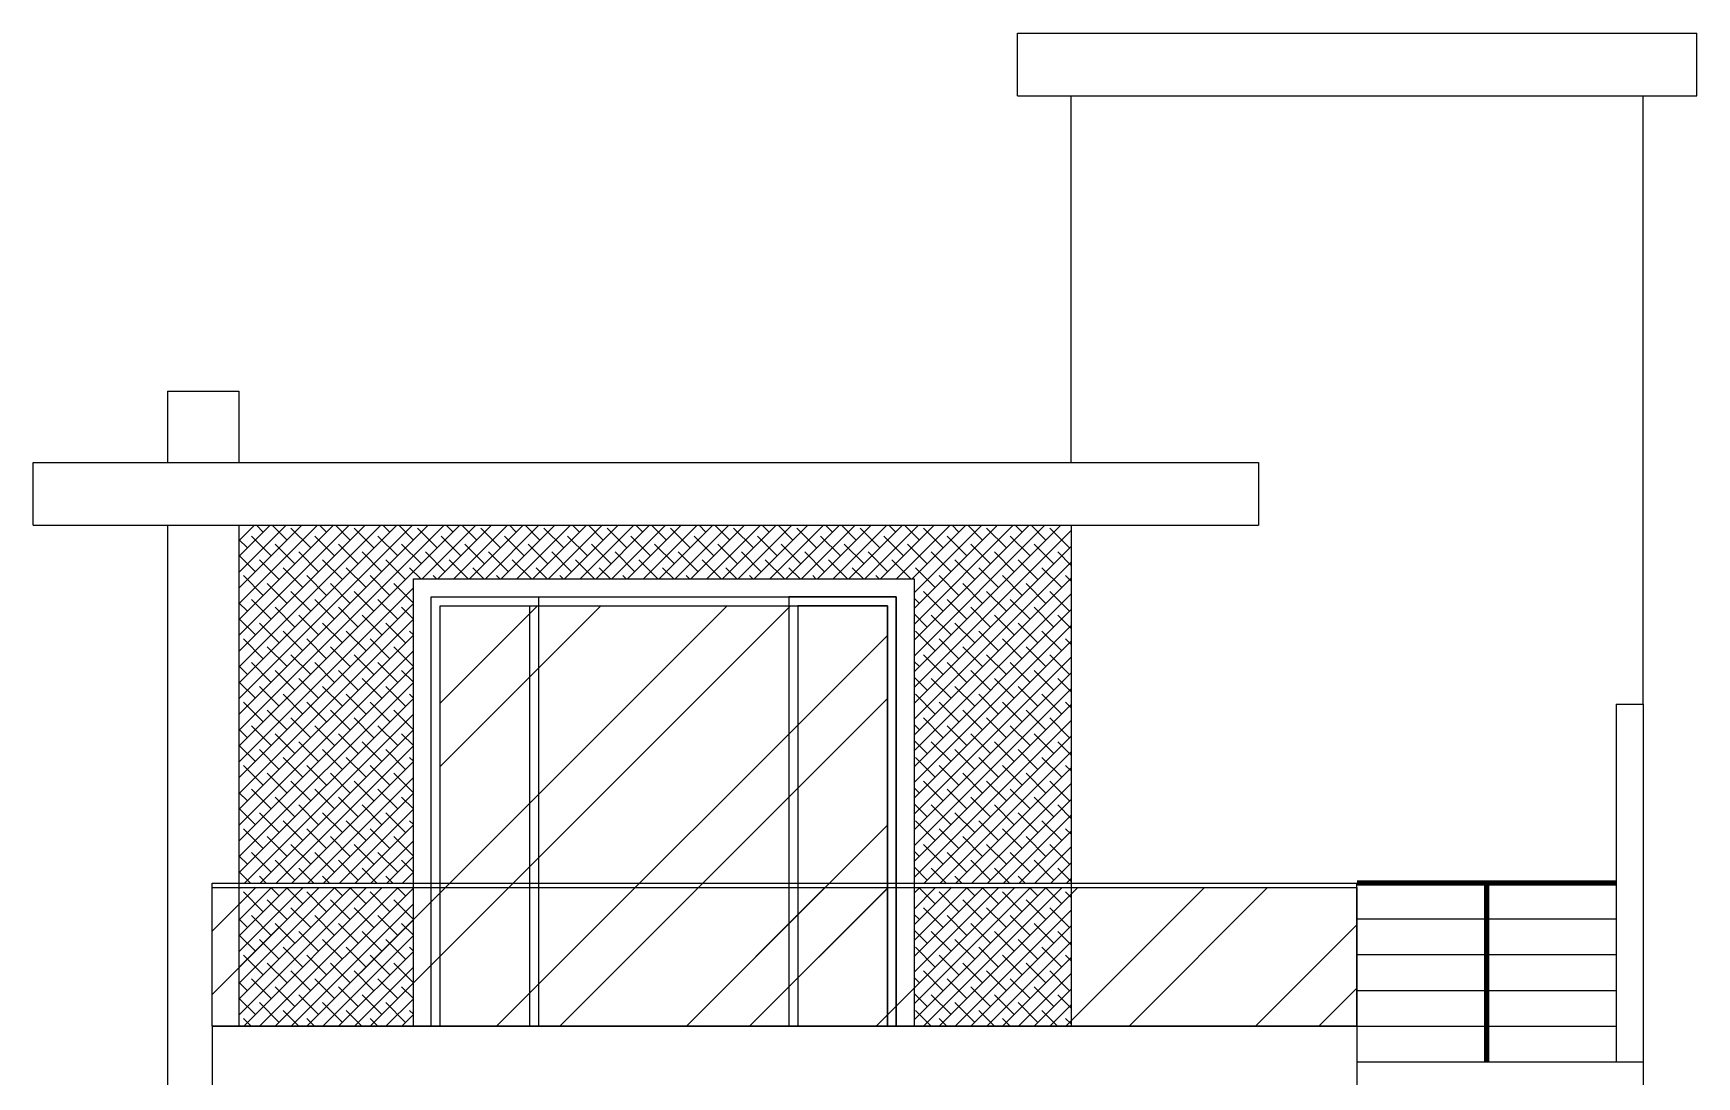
# Model space of a CAD drawing. Header units: inches. Extents: x -370 to 18, y -197 to 199.
# Drawn here: x -32.31 to -13.71, y 19.24 to 30.9 of the extents above; entities that cross this region are included whole.
import ezdxf

# ---------------------------------------------------------------- set-up
doc = ezdxf.new("R2010")
doc.units = ezdxf.units.IN
doc.header["$MEASUREMENT"] = 0
doc.layers.add('MUEBLES', color=7, linetype='Continuous')
pattern_1 = [(45, (-106.9004, 190.3473), (-1.06066, 1.06066), []), (45, (-106.1933, 190.3473), (-1.06066, 1.06066), [])]
pattern_2 = [(45, (-106.90043, 190.34733), (-0.08838835, 0.08838835), []), (135, (-106.90043, 190.34733), (-0.26516504, 0.08838835), [0.3125, -0.1875])]

msp = doc.modelspace()

# ---------------------------------------------------------------- hatches: boundary and pattern name
at = {"true_color": 0xcd6928}
h = msp.add_hatch(dxfattribs=at)
h.set_pattern_fill('ANSI38', color=32)
h.set_pattern_definition(pattern_2)
h.paths.add_polyline_path([(-28.0595, 24.80378), (-22.4595, 24.80378), (-22.4595, 21.40378), (-20.70398, 21.40378), (-20.70398, 25.40378), (-30.0095, 25.40378), (-30.0095, 21.40378), (-28.0595, 21.40378)])
at = {"transparency": 33554610}
h = msp.add_hatch(dxfattribs=at)
h.set_pattern_fill('ANSI32', color=8, scale=4)
h.set_pattern_definition(pattern_1)
h.paths.add_polyline_path([(-27.7595, 24.50378), (-22.7595, 24.50378), (-22.7595, 19.80378), (-27.7595, 19.80378)])
h = msp.add_hatch(dxfattribs=at)
h.set_pattern_fill('ANSI32', color=8, scale=4)
h.set_pattern_definition(pattern_1)
h.paths.add_polyline_path([(-30.3095, 21.35378), (-17.5095, 21.35378), (-17.5095, 19.80378), (-30.3095, 19.80378)])
at = {"true_color": 0xcd6928}
h = msp.add_hatch(dxfattribs=at)
h.set_pattern_fill('ANSI38', color=32)
h.set_pattern_definition(pattern_2)
h.paths.add_polyline_path([(-30.0095, 21.35378), (-30.0095, 19.80378), (-28.0595, 19.80378), (-28.0595, 21.35378)])
h = msp.add_hatch(dxfattribs=at)
h.set_pattern_fill('ANSI38', color=32)
h.set_pattern_definition(pattern_2)
h.paths.add_polyline_path([(-20.70398, 21.35378), (-22.4595, 21.35378), (-22.4595, 19.80378), (-20.70398, 19.80378)])

# ---------------------------------------------------------------- linework, layer by layer
at = {"color": 2}
for p, q in [((-21.30398, 30.20378), (-21.30398, 30.90378)), ((-21.30398, 30.90378), (-13.7095, 30.90378)), ((-13.7095, 30.20378), (-13.7095, 30.90378)), ((-21.30398, 30.20378), (-13.7095, 30.20378)), ((-20.70398, 26.10378), (-20.70398, 30.20378)), ((-14.3095, 23.40378), (-14.3095, 30.20378))]:
    msp.add_line(p, q, dxfattribs=at)
at = {"color": 3}
for p, q in [((-30.8095, 26.90378), (-30.8095, 26.10378)), ((-30.8095, 26.90378), (-30.0095, 26.90378)), ((-30.0095, 26.90378), (-30.0095, 26.10378)), ((-32.3095, 25.40378), (-32.3095, 26.10378)), ((-32.3095, 26.10378), (-18.6095, 26.10378)), ((-18.6095, 26.10378), (-18.6095, 25.40378)), ((-32.3095, 25.40378), (-18.6095, 25.40378)), ((-30.8095, 25.40378), (-30.8095, 12.80378)), ((-30.0095, 25.40378), (-30.0095, 19.80378)), ((-20.70398, 25.40378), (-20.70398, 19.80378)), ((-14.6095, 23.40378), (-14.3095, 23.40378)), ((-14.6095, 23.40378), (-14.6095, 19.40378)), ((-14.3095, 23.40378), (-14.3095, 19.40378)), ((-30.3095, 21.40378), (-17.5095, 21.40378)), ((-30.3095, 19.80378), (-30.3095, 21.40378))]:
    msp.add_line(p, q, dxfattribs=at)
for p, q in [((-27.8595, 24.60378), (-26.6595, 24.60378)), ((-17.5095, 19.80378), (-17.5095, 21.40378)), ((-17.5095, 21.00378), (-14.6095, 21.00378)), ((-17.5095, 20.60378), (-14.6095, 20.60378)), ((-17.5095, 20.20378), (-14.6095, 20.20378)), ((-17.5095, 19.80378), (-14.6095, 19.80378))]:
    msp.add_line(p, q)
at = {"color": 4}
for p, q in [((-30.3095, 19.80378), (-30.3095, 19.10378)), ((-30.3095, 19.80378), (-17.5095, 19.80378)), ((-17.5095, 19.80378), (-17.5095, 19.10378)), ((-17.5095, 19.40378), (-14.3095, 19.40378)), ((-14.3095, 19.40378), (-14.3095, 18.10378))]:
    msp.add_line(p, q, dxfattribs=at)
at = {"layer": 'MUEBLES', "color": 3}
msp.add_lwpolyline([(-28.0595, 19.80378), (-28.0595, 24.80378), (-22.4595, 24.80378), (-22.4595, 19.80378)], dxfattribs=at)
at = {"layer": 'MUEBLES', "color": 2}
for points in [[(-27.8595, 19.80378), (-27.8595, 24.60378), (-22.6595, 24.60378), (-22.6595, 19.80378)], [(-27.8595, 19.80378), (-27.8595, 24.60378), (-26.6595, 24.60378), (-26.6595, 19.80378)], [(-22.6595, 19.80378), (-22.6595, 24.60378), (-23.8595, 24.60378), (-23.8595, 19.80378)], [(-27.7595, 19.80378), (-27.7595, 24.50378), (-22.7595, 24.50378), (-22.7595, 19.80378)], [(-27.7595, 19.80378), (-27.7595, 24.50378), (-26.7595, 24.50378), (-26.7595, 19.80378)], [(-22.7595, 19.80378), (-22.7595, 24.50378), (-23.7595, 24.50378), (-23.7595, 19.80378)]]:
    msp.add_lwpolyline(points, dxfattribs=at)
at = {"layer": 'MUEBLES', "const_width": 0.06}
for points in [[(-17.5095, 21.40378), (-14.6095, 21.40378)], [(-16.0595, 21.40378), (-16.0595, 19.40378)]]:
    msp.add_lwpolyline(points, dxfattribs=at)
at = {"layer": 'MUEBLES', "color": 3}
msp.add_lwpolyline([(-30.3095, 21.35378), (-17.5095, 21.35378), (-17.5095, 19.80378), (-30.3095, 19.80378)], close=True, dxfattribs=at)

doc.saveas('drawing.dxf')
